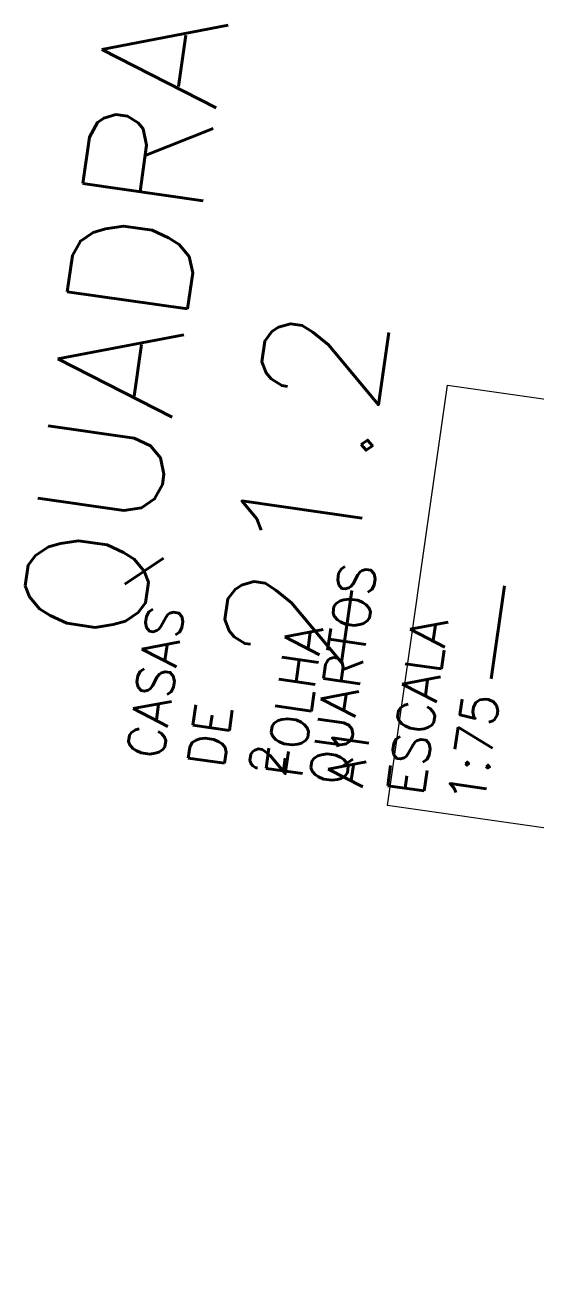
# Model space of a CAD drawing. Header units: millimetres. Extents: x -361192058 to 101130107379, y -14071650034 to 19218552450.
# Drawn here: x -146240 to -140479, y 35529 to 49797 of the extents above; entities that cross this region are included whole.
import ezdxf
from ezdxf.enums import TextEntityAlignment as Align

# ---------------------------------------------------------------- set-up
doc = ezdxf.new("R2010")
doc.units = ezdxf.units.MM
doc.header["$LTSCALE"] = 0.5
doc.layers.add('02', color=2, linetype='Continuous')
doc.styles.get("Standard").update_dxf_attribs({"font": 'txt.shx', "height": 0.12})

# ---------------------------------------------------------------- blocks, each defined once
blk = doc.blocks.new('APROVADO QUADRA 21.2 MBVII')
at = {"layer": '02', "lineweight": 18}
blk.add_lwpolyline([(3832.405, 2546.758), (4879.047, 2546.758), (4879.047, 1896.138), (3832.405, 1896.138)], close=True, dxfattribs=at)
at = {"lineweight": 18, "attachment_point": 1}
for s, width, insert, char_height in [('\\pt207.67878;QUADRA 21.2 - MBVII', 240.62734, (4126.285, 2620.757), 23.07542), ('CASAS DE 2 QUARTOS', 185.43318, (3862.793, 2597.162), 7), ('FOLHA A1   ESCALA 1:75', 185.43318, (3864.826, 2570.563), 7)]:
    blk.add_mtext_dynamic_manual_height_columns(s, width=width, gutter_width=0.6, heights=[0], dxfattribs=dict(at, insert=insert, char_height=char_height))
at = {"color": 0, "lineweight": 13, "flags": 8}
for p in [(4700.725, 2280.113), (4699.574, 2277.896), (4702.355, 2276.195), (4699.844, 2272.219), (4703.672, 2274.085), (4703.049, 2270.137), (4703.088, 2267.98), (4700.652, 2261.522), (4700.701, 2257.159)]:
    blk.add_attdef('NIVEL', p, '', height=0.075, dxfattribs=at)
for rotation, width, p in [(90, 0.8, (4700.821, 2275.752)), (270, 0.6, (4703.844, 2274.902)), (90, 0.8, (4701.557, 2268.502)), (180, 0.6, (4651.182, 2236.193))]:
    blk.add_attdef('$PORTA', text='', height=0.09, rotation=rotation, dxfattribs=dict(at, width=width)).set_placement(p, align=Align.MIDDLE)
for p in [(4633.439, 2239.336), (4637.801, 2239.384), (4648.499, 2240.192), (4654.176, 2240.463), (4656.392, 2239.312), (4644.26, 2236.949), (4646.417, 2236.988), (4650.365, 2236.365), (4652.475, 2237.682)]:
    blk.add_attdef('NIVEL', p, '', height=0.075, rotation=270, dxfattribs=at)
at = {"color": 0, "lineweight": 13, "width": 0.8, "flags": 8}
for p in [(4644.782, 2238.479), (4652.032, 2239.216)]:
    blk.add_attdef('$PORTA', text='', height=0.09, dxfattribs=at).set_placement(p, align=Align.MIDDLE)

msp = doc.modelspace()

# ---------------------------------------------------------------- block references
at = {"layer": '02', "color": 0, "lineweight": 30, "xscale": -4.574818403918471, "yscale": -59.40450511825884, "zscale": 4.574818403918471, "rotation": 261.8606972171988}
msp.add_blockref('APROVADO QUADRA 21.2 MBVII', (5129.041, 2225.201), dxfattribs=at)

doc.saveas('drawing.dxf')
